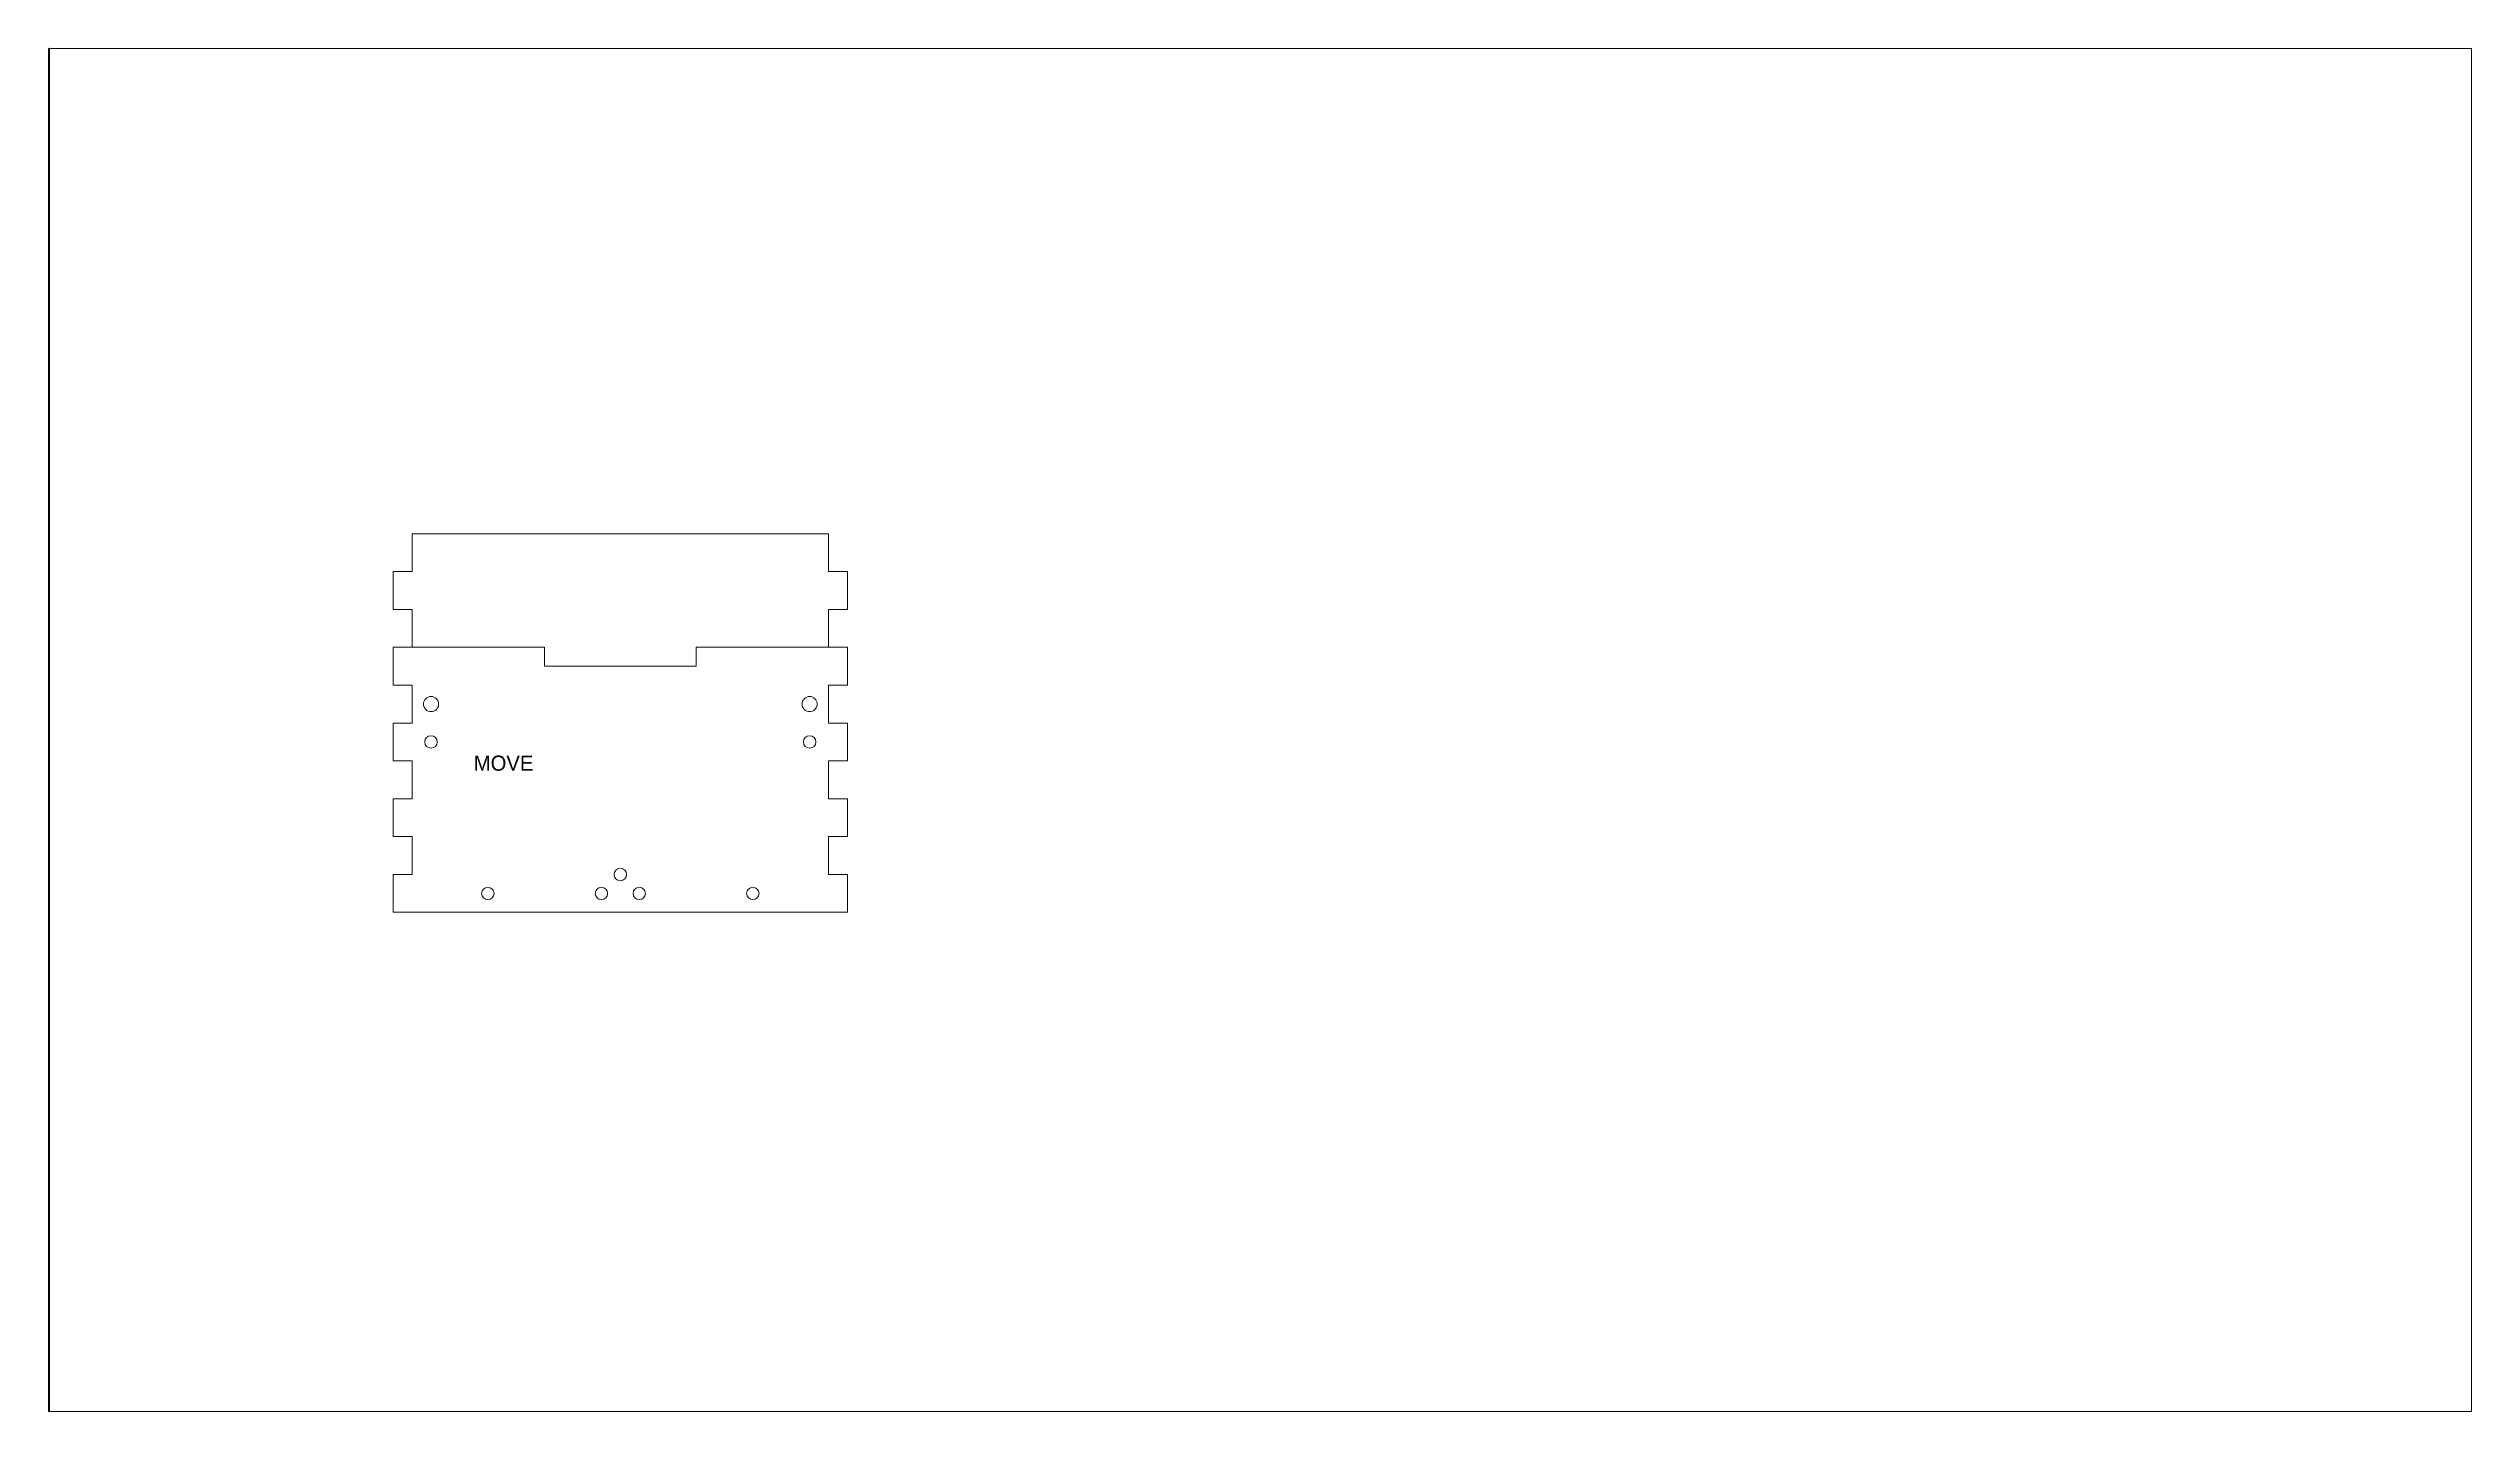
# Paper-space layout 'LAZER_LAYOUT_in' of a CAD drawing. Header units: inches. Extents: x 0 to 32, y 0 to 18.
# The model-space entities are those that its viewports show. They can reach past a viewport. Long polylines and large blocks are cut down to what shows.
import ezdxf

# ---------------------------------------------------------------- set-up
doc = ezdxf.new("R2010")
doc.units = ezdxf.units.IN
doc.header["$LTSCALE"] = 0.2
doc.header["$MEASUREMENT"] = 0
doc.layers.get('Defpoints').update_dxf_attribs({"color": 210})
doc.layers.add('MagentaRast_Vect', color=6, linetype='Continuous', lineweight=0)
doc.layers.add('PartsToCut', color=1, linetype='Continuous', lineweight=0)
doc.layers.add('WILL NOT CUT', color=150, linetype='Continuous', lineweight=0, plot=False)
doc.styles.get("Standard").update_dxf_attribs({"font": 'GOTHIC.TTF', "height": 0.2})
doc.dimstyles.get("Standard").update_dxf_attribs({"dimtxt": 0.18, "dimasz": 0.18, "dimexe": 0.18, "dimexo": 0.0625, "dimgap": 0.09, "dimtad": 0, "dimtih": 1, "dimtoh": 1, "dimdec": 4, "dimzin": 0, "dimdsep": 46, "dimtxsty": 'Standard', "dimcen": 0.09, "dimadec": 0, "dimazin": 0, "dimtfac": 1, "dimtdec": 4, "dimtofl": 0, "dimtmove": 0, "dimatfit": 3, "dimfxl": 1, "dimtolj": 1, "dimtzin": 0, "dimarcsym": 0})

# ---------------------------------------------------------------- blocks, each defined once
blk = doc.blocks.new('*D7')
at = {"layer": 'Defpoints', "color": 0, "transparency": 16777216}
for p in [(115.584, -2.428), (83.584, -3.36), (115.584, -3.36)]:
    blk.add_point(p, dxfattribs=at)
at = {"layer": 'WILL NOT CUT', "color": 0, "lineweight": -2, "transparency": 16777216}
for p, q in [((83.584, -3.298), (83.584, -2.248)), ((83.764, -2.428), (99.002, -2.428)), ((115.404, -2.428), (100.166, -2.428)), ((115.584, -3.298), (115.584, -2.248))]:
    blk.add_line(p, q, dxfattribs=at)
at = {"layer": 'WILL NOT CUT', "color": 0, "transparency": 16777216}
for points in [[(83.764, -2.398), (83.764, -2.458), (83.584, -2.428)], [(115.404, -2.398), (115.404, -2.458), (115.584, -2.428)]]:
    blk.add_solid(points, dxfattribs=at)
at = {"layer": 'WILL NOT CUT', "color": 0, "transparency": 16777216, "insert": (99.584, -2.428), "char_height": 0.2, "attachment_point": 5}
blk.add_mtext('\\A1;32.0000', dxfattribs=at)
blk = doc.blocks.new('*D8')
at = {"layer": 'Defpoints', "color": 0, "transparency": 16777216}
for p in [(82.719, -3.298), (83.584, -3.298), (83.584, -21.36)]:
    blk.add_point(p, dxfattribs=at)
at = {"layer": 'WILL NOT CUT', "color": 0, "lineweight": -2, "transparency": 16777216}
for p, q in [((83.521, -3.298), (82.539, -3.298)), ((82.719, -3.478), (82.719, -12.134)), ((82.719, -21.18), (82.719, -12.524)), ((83.521, -21.36), (82.539, -21.36))]:
    blk.add_line(p, q, dxfattribs=at)
at = {"layer": 'WILL NOT CUT', "color": 0, "transparency": 16777216}
for points in [[(82.689, -3.478), (82.749, -3.478), (82.719, -3.298)], [(82.689, -21.18), (82.749, -21.18), (82.719, -21.36)]]:
    blk.add_solid(points, dxfattribs=at)
at = {"layer": 'WILL NOT CUT', "color": 0, "transparency": 16777216, "insert": (82.719, -12.329), "char_height": 0.2, "attachment_point": 5}
blk.add_mtext('\\A1;18.0625', dxfattribs=at)

msp = doc.modelspace()

# ---------------------------------------------------------------- linework, layer by layer
at = {"layer": 'MagentaRast_Vect', "color": 7, "linetype": 'Continuous', "lineweight": 15}
for p, q in [((93.87402, -9.76599), (88.37402, -9.76599)), ((88.37402, -9.76599), (88.37402, -10.26599)), ((93.87402, -10.26599), (93.87402, -9.76599)), ((88.37402, -10.26599), (88.12402, -10.26599)), ((88.12402, -10.26599), (88.12402, -10.76599)), ((93.87402, -10.26599), (94.12402, -10.26599)), ((94.12402, -10.26599), (94.12402, -10.76599)), ((88.12402, -10.76599), (88.37402, -10.76599)), ((88.37402, -10.76599), (88.37402, -11.26599)), ((93.87402, -10.76599), (93.87402, -11.26599)), ((93.87402, -10.76599), (94.12402, -10.76599)), ((88.37402, -11.26599), (88.12402, -11.26599)), ((88.12402, -11.26599), (88.12402, -11.76599)), ((93.87402, -11.26599), (94.12402, -11.26599)), ((94.12402, -11.26599), (94.12402, -11.76599)), ((88.12402, -11.76599), (88.37402, -11.76599)), ((88.37402, -11.76599), (88.37402, -12.26599)), ((93.87402, -12.26599), (93.87402, -11.76599)), ((94.12402, -11.76599), (93.87402, -11.76599)), ((88.37402, -12.26599), (88.12402, -12.26599)), ((88.12402, -12.26599), (88.12402, -12.76599)), ((93.87402, -12.26599), (94.12402, -12.26599)), ((94.12402, -12.26599), (94.12402, -12.76599)), ((88.12402, -12.76599), (88.37402, -12.76599)), ((88.37402, -12.76599), (88.37402, -13.26599)), ((93.87402, -13.26599), (93.87402, -12.76599)), ((94.12402, -12.76599), (93.87402, -12.76599)), ((88.37402, -13.26599), (88.12402, -13.26599)), ((88.12402, -13.26599), (88.12402, -13.76599)), ((93.87402, -13.26599), (94.12402, -13.26599)), ((94.12402, -13.26599), (94.12402, -13.76599)), ((88.12402, -13.76599), (88.37402, -13.76599)), ((88.37402, -13.76599), (88.37402, -14.26599)), ((93.87402, -14.26599), (93.87402, -13.76599)), ((94.12402, -13.76599), (93.87402, -13.76599)), ((88.37402, -14.26599), (88.12402, -14.26599)), ((88.12402, -14.26599), (88.12402, -14.76599)), ((93.87402, -14.26599), (94.12402, -14.26599)), ((94.12402, -14.26599), (94.12402, -14.76599)), ((88.12402, -14.76599), (94.12402, -14.76599))]:
    msp.add_line(p, q, dxfattribs=at)
at = {"layer": 'MagentaRast_Vect'}
for p, q in [((88.37402, -11.26599), (90.12402, -11.26599)), ((90.12402, -11.51599), (90.12402, -11.26599)), ((90.12402, -11.51599), (92.12402, -11.51599)), ((92.12402, -11.51599), (92.12402, -11.26599)), ((92.12402, -11.26599), (93.87402, -11.26599))]:
    msp.add_line(p, q, dxfattribs=at)
at = {"layer": 'MagentaRast_Vect', "color": 7, "linetype": 'Continuous', "lineweight": 15}
for centre, radius in [((88.62402, -12.01599), 0.1), ((93.62402, -12.01599), 0.1), ((88.62402, -12.51599), 0.082), ((93.62402, -12.51599), 0.082), ((91.12402, -14.26599), 0.082), ((89.37402, -14.51599), 0.082), ((90.87402, -14.51599), 0.082), ((91.37402, -14.51599), 0.082), ((92.87402, -14.51599), 0.082)]:
    msp.add_circle(centre, radius, dxfattribs=at)
at = {"layer": 'WILL NOT CUT'}
msp.add_lwpolyline([(83.58393, -21.36037), (115.58393, -21.36037), (115.58393, -3.36037), (83.58393, -3.36037)], close=True, dxfattribs=at)

# ---------------------------------------------------------------- texts
at = {"layer": 'PartsToCut', "insert": (89.1883, -12.69584), "char_height": 0.2, "attachment_point": 1}
msp.add_mtext_dynamic_manual_height_columns('MOVE', width=4.2893129, gutter_width=1, heights=[0], dxfattribs=at)

# ---------------------------------------------------------------- dimensions: what is measured, and where the dimension line sits
at = {"layer": 'WILL NOT CUT'}
dim = msp.add_linear_dim(base=(115.58393, -2.42799), p1=(83.58393, -3.36037), p2=(115.58393, -3.36037), dimstyle='Standard', dxfattribs=at)
dim.commit()
dim.dimension.update_dxf_attribs({"geometry": '*D7', "text_midpoint": (99.58393, -2.42799)})
dim = msp.add_linear_dim(base=(82.71918, -3.29787), p1=(83.58393, -21.36037), p2=(83.58393, -3.29787), angle=90, dimstyle='Standard', dxfattribs=at)
dim.commit()
dim.dimension.update_dxf_attribs({"geometry": '*D8', "text_midpoint": (82.71918, -12.32912)})

# ---------------------------------------------------------------- leaders
at = {"layer": 'WILL NOT CUT', "annotation_type": 0, "has_hookline": 1, "hookline_direction": 1, "text_width": 4.28171}
msp.add_leader([(83.58393, -3.36037), (82.80903, -2.56962), (81.6627, -2.56962)], dimstyle='Standard', dxfattribs=at)

psp = doc.layouts.new('LAZER_LAYOUT_in')

# ---------------------------------------------------------------- viewports
at = {"layer": 'WILL NOT CUT'}
psp.add_viewport(center=(16, 9), size=(32, 18), view_center_point=(99.57174, -12.35825), view_height=18, dxfattribs=at)

doc.saveas('drawing.dxf')
